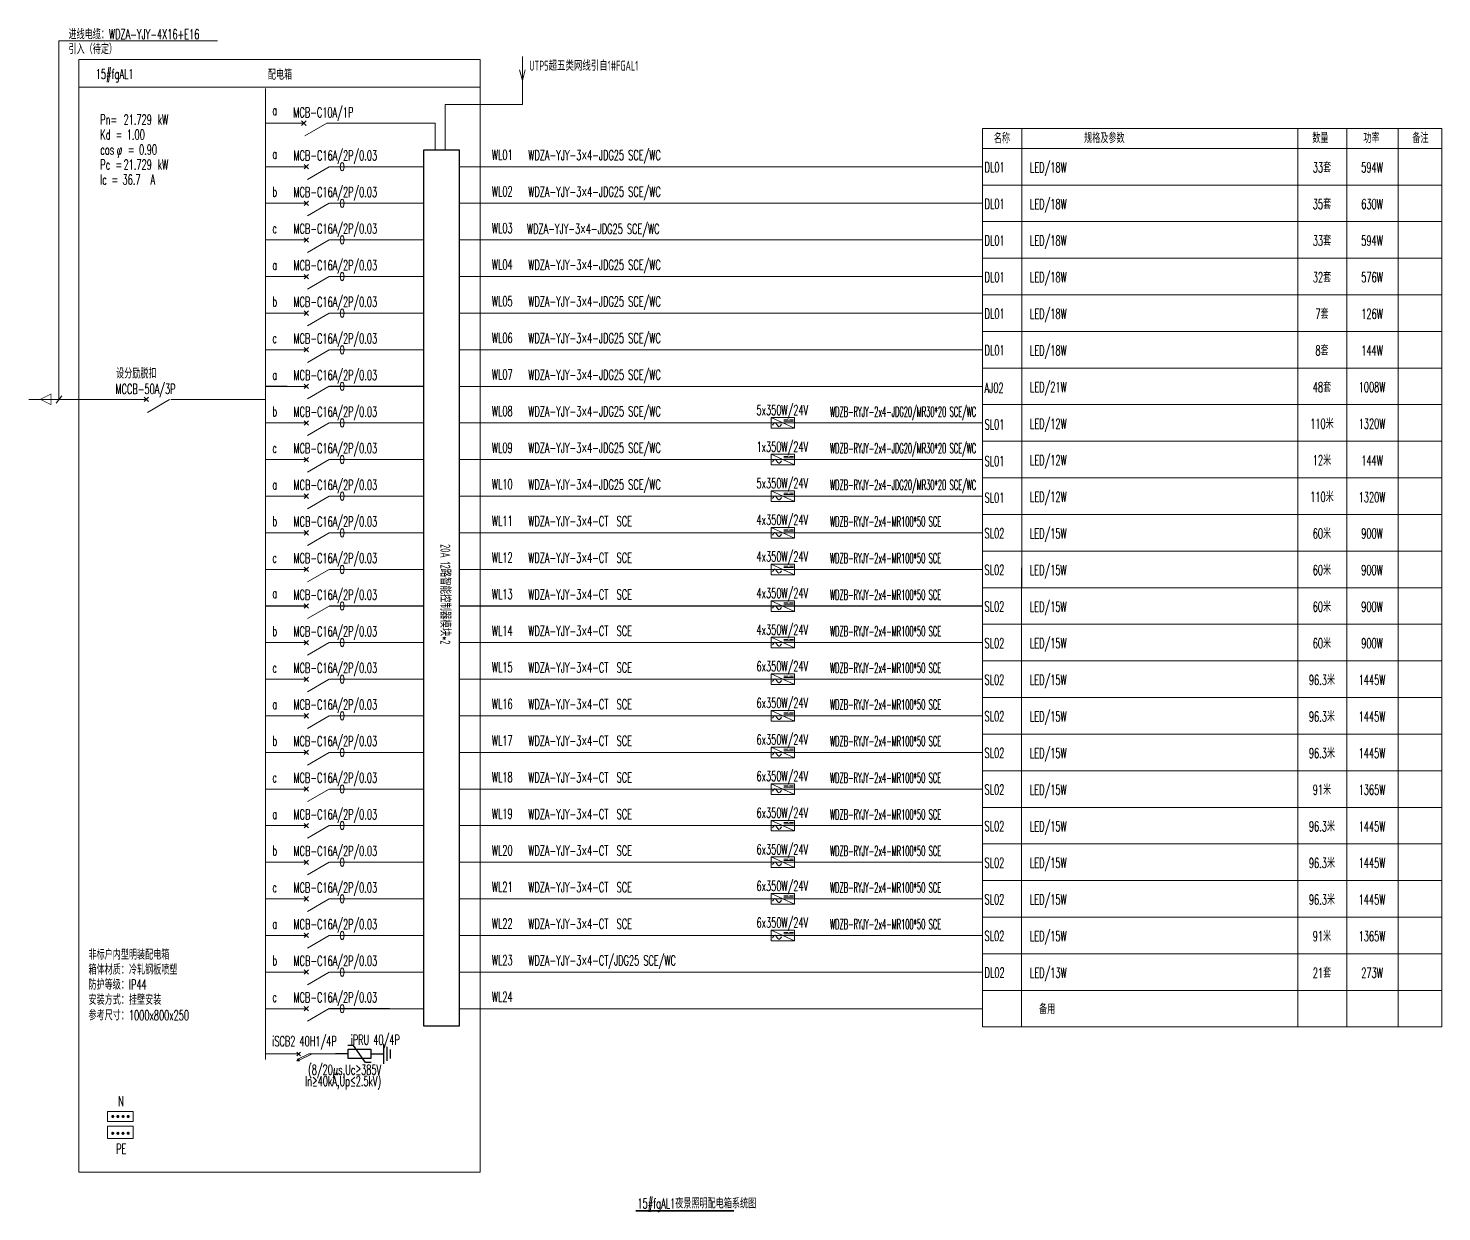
# Model space of a CAD drawing. Header units: millimetres. Extents: x -158656 to -149924, y -51573 to -51018.
# Drawn here: x -150419.5 to -149924.4, y -51432.2 to -51017.6 of the extents above; entities that cross this region are included whole.
import ezdxf
from ezdxf.enums import TextEntityAlignment as Align

# ---------------------------------------------------------------- set-up
doc = ezdxf.new("R2010")
doc.units = ezdxf.units.MM
doc.header["$MEASUREMENT"] = 0
doc.layers.get('0').update_dxf_attribs({"lineweight": 15})
doc.layers.add('0-配电系统图', color=7, linetype='Continuous', lineweight=18)
doc.layers.add('FG-说明', color=7, linetype='Continuous', lineweight=9)
for name, color, linetype in [('FG-灯具', 3, 'Continuous'), ('FG-照明文字说明', 7, 'Continuous'), ('电气', 3, 'Continuous')]:
    doc.layers.add(name, color=color, linetype=linetype)
doc.styles.add('_TEL_DIM', font='SIMPLEX', dxfattribs={"width": 0.8, "height": 3.5, "bigfont": 'HZTXT'})
doc.styles.add('XD2008', font='xd-hzs.shx', dxfattribs={"width": 0.7, "bigfont": 'xd-hztxt.shx'})

# ---------------------------------------------------------------- blocks, each defined once
blk = doc.blocks.new('0208D')
at = {"color": 3, "linetype": 'Continuous', "const_width": 0.3}
blk.add_lwpolyline([(0, -7.5), (0, 0)], dxfattribs=at)
blk.add_lwpolyline([(0, -7.5), (2.5, -2.5), (-2.5, -2.5)], close=True, dxfattribs=at)
blk = doc.blocks.new('过流保护SPD')
at = {"layer": '电气', "color": 3}
for p, q in [((435, 0), (0, 0)), ((625, 298), (424, 298)), ((435, 163), (1235, 163)), ((435, -163), (435, 163)), ((1046, -298), (625, 298)), ((1235, 163), (1235, -163)), ((1235, 0), (1671, 0)), ((1671, 347), (1671, -347)), ((1789, 251), (1789, -242)), ((1911, 152), (1911, -157)), ((1235, -163), (435, -163)), ((1246, -298), (1046, -298))]:
    blk.add_line(p, q, dxfattribs=at)

msp = doc.modelspace()

# ---------------------------------------------------------------- hatches: boundary and pattern name
at = {"layer": 'FG-说明'}
msp.add_hatch(color=256, dxfattribs=at).paths.add_polyline_path([(-150325.49, -51379.28), (-150324.49, -51379.34), (-150324.93, -51378.45)])

# ---------------------------------------------------------------- linework, layer by layer
at = {"color": 4}
msp.add_line((-150277, -51060.14), (-150277, -51050.85), dxfattribs=at)
for p, q in [((-150085.32, -51052.76), (-150085.32, -51213.57)), ((-150071.54, -51052.76), (-150071.54, -51213.57)), ((-149974.86, -51052.76), (-149974.86, -51213.57)), ((-149957.61, -51052.76), (-149957.61, -51213.57)), ((-149939.64, -51052.76), (-149939.64, -51213.57)), ((-149924.42, -51052.76), (-149924.42, -51213.57)), ((-150071.56, -51206.64), (-150071.56, -51367.46)), ((-149974.87, -51206.64), (-149974.87, -51367.46)), ((-149957.62, -51206.64), (-149957.62, -51367.46)), ((-149939.65, -51206.64), (-149939.65, -51367.46)), ((-150085.32, -51213.57), (-150085.33, -51367.46)), ((-149924.42, -51213.57), (-149924.43, -51367.46))]:
    msp.add_line(p, q)
for points in [[(-150265.94, -51044.32), (-150246.44, -51044.32), (-150246.44, -51027.47)], [(-150247.44, -51032.12), (-150246.44, -51035.9)], [(-150245.43, -51032.12), (-150246.44, -51035.9)], [(-150265.94, -51044.32), (-150273.43, -51044.32), (-150273.43, -51060.14)]]:
    msp.add_lwpolyline(points)
msp.add_lwpolyline([(-150296.41, -51050.85), (-150277, -51050.85)], dxfattribs=at)
at = {"layer": '0-配电系统图', "ltscale": 0.2}
for p, q in [((-150408.77, -51147.64), (-150408.76, -51022.06)), ((-150408.76, -51022.06), (-150353.27, -51022.06)), ((-150407.78, -51146.38), (-150409.76, -51148.9)), ((-150378.94, -51148.41), (-150377.4, -51146.86)), ((-150378.94, -51146.86), (-150377.4, -51148.41)), ((-150370.09, -51147.63), (-150377.7, -51152.16))]:
    msp.add_line(p, q, dxfattribs=at)
at = {"layer": '0-配电系统图', "ltscale": 100}
msp.add_line((-150401.79, -51038.3), (-150261.17, -51038.3), dxfattribs=at)
at = {"layer": '0-配电系统图'}
for p, q in [((-150323.78, -51050.08), (-150322.23, -51051.62)), ((-150323.78, -51051.62), (-150322.23, -51050.08)), ((-150314.93, -51050.85), (-150322.59, -51055.27)), ((-150322.92, -51065.34), (-150321.37, -51066.88)), ((-150322.92, -51066.88), (-150321.37, -51065.34)), ((-150322.92, -51065.34), (-150321.37, -51066.88)), ((-150322.92, -51066.88), (-150321.37, -51065.34)), ((-150314.08, -51066.1), (-150321.73, -51070.53)), ((-150322.92, -51078.16), (-150321.37, -51079.7)), ((-150322.92, -51079.7), (-150321.37, -51078.16)), ((-150322.92, -51078.16), (-150321.37, -51079.7)), ((-150322.92, -51079.7), (-150321.37, -51078.16)), ((-150314.08, -51078.93), (-150321.73, -51083.35)), ((-150322.92, -51090.98), (-150321.37, -51092.53)), ((-150322.92, -51092.53), (-150321.37, -51090.98)), ((-150322.92, -51090.98), (-150321.37, -51092.53)), ((-150322.92, -51092.53), (-150321.37, -51090.98)), ((-150314.08, -51091.75), (-150321.73, -51096.17)), ((-150322.92, -51103.81), (-150321.37, -51105.35)), ((-150322.92, -51105.35), (-150321.37, -51103.81)), ((-150322.92, -51103.81), (-150321.37, -51105.35)), ((-150322.92, -51105.35), (-150321.37, -51103.81)), ((-150314.08, -51104.57), (-150321.73, -51109)), ((-150322.92, -51116.63), (-150321.37, -51118.17)), ((-150322.92, -51118.17), (-150321.37, -51116.63)), ((-150322.92, -51116.63), (-150321.37, -51118.17)), ((-150322.92, -51118.17), (-150321.37, -51116.63)), ((-150314.08, -51117.4), (-150321.73, -51121.82)), ((-150322.92, -51129.45), (-150321.37, -51131)), ((-150322.92, -51131), (-150321.37, -51129.45)), ((-150322.92, -51129.45), (-150321.37, -51131)), ((-150322.92, -51131), (-150321.37, -51129.45)), ((-150314.08, -51130.22), (-150321.73, -51134.64)), ((-150322.92, -51142.27), (-150321.37, -51143.82)), ((-150322.92, -51143.82), (-150321.37, -51142.27)), ((-150322.91, -51142.27), (-150321.37, -51143.82)), ((-150322.91, -51143.82), (-150321.37, -51142.27)), ((-150322.91, -51142.27), (-150321.37, -51143.82)), ((-150322.91, -51143.82), (-150321.37, -51142.27)), ((-150314.07, -51143.04), (-150321.73, -51147.46)), ((-150322.92, -51155.1), (-150321.37, -51156.65)), ((-150322.92, -51156.65), (-150321.37, -51155.1)), ((-150322.91, -51155.1), (-150321.37, -51156.65)), ((-150322.91, -51156.65), (-150321.37, -51155.1)), ((-150322.91, -51155.1), (-150321.37, -51156.65)), ((-150322.91, -51156.65), (-150321.37, -51155.1)), ((-150314.07, -51155.87), (-150321.72, -51160.29)), ((-150322.92, -51167.92), (-150321.37, -51169.47)), ((-150322.92, -51169.47), (-150321.37, -51167.92)), ((-150322.92, -51167.92), (-150321.37, -51169.47)), ((-150322.92, -51169.47), (-150321.37, -51167.92)), ((-150314.08, -51168.69), (-150321.73, -51173.11)), ((-150322.92, -51180.75), (-150321.37, -51182.29)), ((-150322.92, -51182.29), (-150321.37, -51180.75)), ((-150322.91, -51180.75), (-150321.37, -51182.29)), ((-150322.91, -51182.29), (-150321.37, -51180.75)), ((-150322.91, -51180.75), (-150321.37, -51182.29)), ((-150322.91, -51182.29), (-150321.37, -51180.75)), ((-150314.07, -51181.51), (-150321.73, -51185.94)), ((-150322.92, -51193.57), (-150321.37, -51195.12)), ((-150322.92, -51195.12), (-150321.37, -51193.57)), ((-150322.91, -51193.57), (-150321.37, -51195.12)), ((-150322.91, -51195.12), (-150321.37, -51193.57)), ((-150322.91, -51193.57), (-150321.37, -51195.12)), ((-150322.91, -51195.12), (-150321.37, -51193.57)), ((-150314.07, -51194.34), (-150321.72, -51198.76)), ((-150322.92, -51206.39), (-150321.37, -51207.94)), ((-150322.92, -51207.94), (-150321.37, -51206.39)), ((-150322.92, -51206.39), (-150321.37, -51207.94)), ((-150322.92, -51207.94), (-150321.37, -51206.39)), ((-150314.08, -51207.16), (-150321.73, -51211.58)), ((-150322.92, -51219.22), (-150321.37, -51220.76)), ((-150322.92, -51220.76), (-150321.37, -51219.22)), ((-150322.92, -51219.22), (-150321.37, -51220.76)), ((-150322.92, -51220.76), (-150321.37, -51219.22)), ((-150314.08, -51219.99), (-150321.73, -51224.41)), ((-150322.92, -51232.04), (-150321.37, -51233.59)), ((-150322.92, -51233.59), (-150321.37, -51232.04)), ((-150322.92, -51232.04), (-150321.37, -51233.59)), ((-150322.92, -51233.59), (-150321.37, -51232.04)), ((-150314.08, -51232.81), (-150321.73, -51237.23)), ((-150322.92, -51244.86), (-150321.37, -51246.41)), ((-150322.92, -51246.41), (-150321.37, -51244.86)), ((-150322.92, -51244.86), (-150321.37, -51246.41)), ((-150322.92, -51246.41), (-150321.37, -51244.86)), ((-150314.08, -51245.63), (-150321.73, -51250.05)), ((-150322.92, -51257.69), (-150321.37, -51259.23)), ((-150322.92, -51259.23), (-150321.37, -51257.69)), ((-150322.92, -51257.69), (-150321.37, -51259.23)), ((-150322.92, -51259.23), (-150321.37, -51257.69)), ((-150314.08, -51258.45), (-150321.73, -51262.88)), ((-150322.92, -51270.51), (-150321.37, -51272.05)), ((-150322.92, -51272.05), (-150321.37, -51270.51)), ((-150322.92, -51270.51), (-150321.37, -51272.05)), ((-150322.92, -51272.05), (-150321.37, -51270.51)), ((-150314.08, -51271.28), (-150321.73, -51275.7)), ((-150322.92, -51283.33), (-150321.37, -51284.88)), ((-150322.92, -51284.88), (-150321.37, -51283.33)), ((-150322.92, -51283.33), (-150321.37, -51284.88)), ((-150322.92, -51284.88), (-150321.37, -51283.33)), ((-150314.08, -51284.1), (-150321.73, -51288.52)), ((-150322.92, -51296.15), (-150321.37, -51297.7)), ((-150322.92, -51297.7), (-150321.37, -51296.15)), ((-150322.91, -51296.15), (-150321.37, -51297.7)), ((-150322.91, -51297.7), (-150321.37, -51296.15)), ((-150322.91, -51296.15), (-150321.37, -51297.7)), ((-150322.91, -51297.7), (-150321.37, -51296.15)), ((-150314.07, -51296.92), (-150321.73, -51301.34)), ((-150322.92, -51308.98), (-150321.37, -51310.53)), ((-150322.92, -51310.53), (-150321.37, -51308.98)), ((-150322.91, -51308.98), (-150321.37, -51310.53)), ((-150322.91, -51310.53), (-150321.37, -51308.98)), ((-150322.91, -51308.98), (-150321.37, -51310.53)), ((-150322.91, -51310.53), (-150321.37, -51308.98)), ((-150314.07, -51309.75), (-150321.72, -51314.17)), ((-150322.92, -51321.8), (-150321.37, -51323.35)), ((-150322.92, -51323.35), (-150321.37, -51321.8)), ((-150322.92, -51321.8), (-150321.37, -51323.35)), ((-150322.92, -51323.35), (-150321.37, -51321.8)), ((-150314.08, -51322.57), (-150321.73, -51326.99)), ((-150322.92, -51334.63), (-150321.37, -51336.17)), ((-150322.92, -51336.17), (-150321.37, -51334.63)), ((-150322.91, -51334.63), (-150321.37, -51336.17)), ((-150322.91, -51336.17), (-150321.37, -51334.63)), ((-150322.91, -51334.63), (-150321.37, -51336.17)), ((-150322.91, -51336.17), (-150321.37, -51334.63)), ((-150314.07, -51335.39), (-150321.73, -51339.82)), ((-150322.92, -51347.45), (-150321.37, -51349)), ((-150322.92, -51349), (-150321.37, -51347.45)), ((-150322.91, -51347.45), (-150321.37, -51349)), ((-150322.91, -51349), (-150321.37, -51347.45)), ((-150322.91, -51347.45), (-150321.37, -51349)), ((-150322.91, -51349), (-150321.37, -51347.45)), ((-150314.07, -51348.22), (-150321.72, -51352.64)), ((-150322.92, -51360.27), (-150321.37, -51361.82)), ((-150322.92, -51361.82), (-150321.37, -51360.27)), ((-150322.92, -51360.27), (-150321.37, -51361.82)), ((-150322.92, -51361.82), (-150321.37, -51360.27)), ((-150314.08, -51361.04), (-150321.73, -51365.46)), ((-150382.72, -51397.01), (-150391.72, -51397.01)), ((-150391.72, -51397.01), (-150391.72, -51400.61)), ((-150382.72, -51400.61), (-150382.72, -51397.01)), ((-150391.72, -51400.61), (-150382.72, -51400.61)), ((-150382.72, -51402.16), (-150391.72, -51402.16)), ((-150391.72, -51402.16), (-150391.72, -51406.51)), ((-150382.72, -51406.51), (-150382.72, -51402.16)), ((-150391.72, -51406.51), (-150382.72, -51406.51))]:
    msp.add_line(p, q, dxfattribs=at)
at = {"layer": '0-配电系统图', "ltscale": 100}
msp.add_lwpolyline([(-150401.79, -51028.5), (-150261.17, -51028.5), (-150261.17, -51418.31), (-150401.79, -51418.31)], close=True, dxfattribs=at)
at = {"layer": '0-配电系统图', "const_width": 0.36}
for points in [[(-150336.42, -51038.6), (-150336.42, -51378.95)], [(-150336.42, -51050.85), (-150323, -51050.85)], [(-150314.93, -51050.85), (-150296.41, -51050.85)], [(-150336.42, -51066.11), (-150322.15, -51066.11)], [(-150336.42, -51078.93), (-150322.15, -51078.93)], [(-150336.42, -51091.75), (-150322.15, -51091.76)], [(-150336.42, -51104.58), (-150322.15, -51104.58)], [(-150336.42, -51117.4), (-150322.15, -51117.4)], [(-150336.42, -51130.22), (-150322.15, -51130.22)], [(-150419.33, -51147.64), (-150378.17, -51147.64)], [(-150369.6, -51147.6), (-150336.44, -51147.6)], [(-150336.42, -51143.04), (-150322.15, -51143.05)], [(-150336.42, -51143.05), (-150322.14, -51143.05)], [(-150336.42, -51155.87), (-150322.14, -51155.87)], [(-150336.42, -51155.87), (-150322.14, -51155.87)], [(-150336.42, -51168.69), (-150322.15, -51168.7)], [(-150336.42, -51181.52), (-150322.14, -51181.52)], [(-150336.42, -51181.52), (-150322.15, -51181.52)], [(-150336.42, -51194.34), (-150322.14, -51194.34)], [(-150336.42, -51194.34), (-150322.14, -51194.34)], [(-150336.42, -51207.16), (-150322.15, -51207.17)], [(-150336.42, -51219.99), (-150322.15, -51219.99)], [(-150336.42, -51232.81), (-150322.15, -51232.81)], [(-150336.42, -51245.63), (-150322.15, -51245.64)], [(-150336.42, -51258.46), (-150322.15, -51258.46)], [(-150336.42, -51271.28), (-150322.15, -51271.28)], [(-150336.42, -51284.1), (-150322.15, -51284.1)], [(-150336.42, -51296.93), (-150322.14, -51296.93)], [(-150336.42, -51296.93), (-150322.15, -51296.93)], [(-150336.42, -51309.75), (-150322.14, -51309.75)], [(-150336.42, -51309.75), (-150322.14, -51309.75)], [(-150336.42, -51322.57), (-150322.15, -51322.58)], [(-150336.42, -51335.4), (-150322.14, -51335.4)], [(-150336.42, -51335.4), (-150322.15, -51335.4)], [(-150336.42, -51348.23), (-150322.14, -51348.22)], [(-150336.42, -51348.22), (-150322.14, -51348.22)], [(-150336.42, -51361.05), (-150322.15, -51361.05)]]:
    msp.add_lwpolyline(points, dxfattribs=at)
at = {"layer": '0-配电系统图', "const_width": 0.54}
for points in [[(-150389.92, -51399.08, 1), (-150389.92, -51398.54, 1)], [(-150388.12, -51399.08, 1), (-150388.12, -51398.54, 1)], [(-150386.32, -51399.08, 1), (-150386.32, -51398.54, 1)], [(-150384.52, -51399.08, 1), (-150384.52, -51398.54, 1)], [(-150389.92, -51404.98, 1), (-150389.92, -51404.44, 1)], [(-150388.12, -51404.98, 1), (-150388.12, -51404.44, 1)], [(-150386.32, -51404.98, 1), (-150386.32, -51404.44, 1)], [(-150384.52, -51404.98, 1), (-150384.52, -51404.44, 1)]]:
    msp.add_lwpolyline(points, format="xyb", close=True, dxfattribs=at)
at = {"layer": '0-配电系统图', "color": 7, "const_width": 0.515}
msp.add_lwpolyline([(-150206.79, -51431.85), (-150172.26, -51431.85)], dxfattribs=at)
at = {"layer": '0-配电系统图', "extrusion": (0, 0, -1)}
for centre in [(-150309.56, -51066.1), (-150309.56, -51078.93), (-150309.56, -51091.75), (-150309.56, -51104.57), (-150309.56, -51117.4), (-150309.56, -51130.22), (-150309.55, -51143.04), (-150309.55, -51155.87), (-150309.56, -51168.69), (-150309.55, -51181.51), (-150309.55, -51194.34), (-150309.56, -51207.16), (-150309.56, -51219.99), (-150309.56, -51232.81), (-150309.56, -51245.63), (-150309.56, -51258.45), (-150309.56, -51271.28), (-150309.56, -51284.1), (-150309.55, -51296.92), (-150309.55, -51309.75), (-150309.56, -51322.57), (-150309.55, -51335.39), (-150309.55, -51348.22), (-150309.56, -51361.04)]:
    msp.add_ellipse(centre, major_axis=(0, 1.51), ratio=0.444792, dxfattribs=at)
at = {"layer": 'FG-灯具'}
msp.add_lwpolyline([(-150280.91, -51060.14), (-150268.53, -51060.14), (-150268.53, -51367.14), (-150280.91, -51367.14)], close=True, dxfattribs=at)
at = {"layer": 'FG-说明', "color": 0}
for p, q in [((-150085.32, -51052.76), (-149924.42, -51052.76)), ((-150085.32, -51059.7), (-149924.42, -51059.7)), ((-150085.32, -51072.52), (-149924.42, -51072.52)), ((-150085.32, -51085.34), (-149924.42, -51085.34)), ((-150085.32, -51098.17), (-149924.42, -51098.17)), ((-150085.32, -51110.99), (-149924.42, -51110.99)), ((-150085.32, -51123.81), (-149924.42, -51123.81)), ((-150085.32, -51136.63), (-149924.42, -51136.63)), ((-150085.32, -51149.46), (-149924.42, -51149.46)), ((-150151.17, -51157.74), (-150159.33, -51154)), ((-150153.35, -51154.78), (-150154.86, -51154.78)), ((-150151.5, -51155.26), (-150154.86, -51155.26)), ((-150151.5, -51154.78), (-150152.89, -51154.78)), ((-150085.32, -51162.28), (-149924.42, -51162.28)), ((-150151.17, -51170.57), (-150159.33, -51166.83)), ((-150153.35, -51167.6), (-150154.86, -51167.6)), ((-150151.5, -51168.08), (-150154.86, -51168.08)), ((-150151.5, -51167.6), (-150152.89, -51167.6)), ((-150085.32, -51175.11), (-149924.42, -51175.11)), ((-150151.17, -51183.39), (-150159.33, -51179.66)), ((-150153.35, -51180.43), (-150154.86, -51180.43)), ((-150151.5, -51180.91), (-150154.86, -51180.91)), ((-150151.5, -51180.43), (-150152.89, -51180.43)), ((-150085.32, -51187.93), (-149924.42, -51187.93)), ((-150151.17, -51196.22), (-150159.33, -51192.48)), ((-150153.35, -51193.25), (-150154.86, -51193.25)), ((-150151.5, -51193.74), (-150154.86, -51193.74)), ((-150151.5, -51193.25), (-150152.89, -51193.25)), ((-150085.32, -51200.75), (-149924.42, -51200.75)), ((-150151.17, -51209.04), (-150159.33, -51205.3)), ((-150153.35, -51206.08), (-150154.86, -51206.08)), ((-150151.5, -51206.56), (-150154.86, -51206.56)), ((-150151.5, -51206.08), (-150152.89, -51206.08)), ((-150085.33, -51213.58), (-149924.43, -51213.58)), ((-150085.32, -51213.57), (-149924.42, -51213.57)), ((-150151.17, -51221.87), (-150159.33, -51218.13)), ((-150153.35, -51218.9), (-150154.86, -51218.9)), ((-150151.5, -51219.38), (-150154.86, -51219.38)), ((-150151.5, -51218.9), (-150152.89, -51218.9)), ((-150085.33, -51226.4), (-149924.43, -51226.4)), ((-150151.17, -51234.69), (-150159.33, -51230.95)), ((-150153.35, -51231.72), (-150154.86, -51231.72)), ((-150151.5, -51231.72), (-150152.89, -51231.72)), ((-150151.5, -51232.2), (-150154.86, -51232.2)), ((-150085.33, -51239.22), (-149924.43, -51239.22)), ((-150151.17, -51247.51), (-150159.33, -51243.77)), ((-150153.35, -51244.54), (-150154.86, -51244.54)), ((-150151.5, -51245.03), (-150154.86, -51245.03)), ((-150151.5, -51244.54), (-150152.89, -51244.54)), ((-150151.17, -51260.34), (-150159.33, -51256.6)), ((-150085.33, -51252.05), (-149924.43, -51252.05)), ((-150153.35, -51257.37), (-150154.86, -51257.37)), ((-150151.5, -51257.85), (-150154.86, -51257.85)), ((-150151.5, -51257.37), (-150152.89, -51257.37)), ((-150085.33, -51264.87), (-149924.43, -51264.87)), ((-150151.17, -51273.16), (-150159.33, -51269.42)), ((-150153.35, -51270.19), (-150154.86, -51270.19)), ((-150151.5, -51270.67), (-150154.86, -51270.67)), ((-150151.5, -51270.19), (-150152.89, -51270.19)), ((-150085.33, -51277.69), (-149924.43, -51277.69)), ((-150151.17, -51285.98), (-150159.33, -51282.24)), ((-150153.35, -51283.01), (-150154.86, -51283.01)), ((-150151.5, -51283.5), (-150154.86, -51283.5)), ((-150151.5, -51283.01), (-150152.89, -51283.01)), ((-150085.33, -51290.52), (-149924.43, -51290.52)), ((-150151.17, -51298.8), (-150159.33, -51295.07)), ((-150153.35, -51295.84), (-150154.86, -51295.84)), ((-150151.5, -51295.84), (-150152.89, -51295.84)), ((-150151.5, -51296.32), (-150154.86, -51296.32)), ((-150085.33, -51303.34), (-149924.43, -51303.34)), ((-150151.17, -51311.63), (-150159.33, -51307.89)), ((-150153.35, -51308.66), (-150154.86, -51308.66)), ((-150151.5, -51309.14), (-150154.86, -51309.14)), ((-150151.5, -51308.66), (-150152.89, -51308.66)), ((-150151.17, -51324.45), (-150159.33, -51320.71)), ((-150085.33, -51316.16), (-149924.43, -51316.16)), ((-150153.35, -51321.48), (-150154.86, -51321.48)), ((-150151.5, -51321.97), (-150154.86, -51321.97)), ((-150151.5, -51321.48), (-150152.89, -51321.48)), ((-150085.33, -51328.99), (-149924.43, -51328.99)), ((-150151.17, -51337.28), (-150159.33, -51333.54)), ((-150153.35, -51334.31), (-150154.86, -51334.31)), ((-150151.5, -51334.79), (-150154.86, -51334.79)), ((-150151.5, -51334.31), (-150152.89, -51334.31)), ((-150085.33, -51341.81), (-149924.43, -51341.81)), ((-150085.33, -51354.63), (-149924.43, -51354.63)), ((-150085.33, -51367.46), (-149924.43, -51367.46))]:
    msp.add_line(p, q, dxfattribs=at)
at = {"layer": 'FG-说明'}
for p, q in [((-150336.42, -51376.87), (-150325.42, -51376.87)), ((-150326.02, -51376.87), (-150324.82, -51376.87)), ((-150324.93, -51378.45), (-150325.49, -51379.28)), ((-150325.49, -51379.28), (-150324.49, -51379.34)), ((-150324.19, -51376.24), (-150325.46, -51377.51)), ((-150324.19, -51377.51), (-150325.46, -51376.24)), ((-150324.93, -51378.45), (-150324.49, -51379.34)), ((-150324.6, -51379.12), (-150320.1, -51376.87)), ((-150320.1, -51376.87), (-150311.85, -51376.87))]:
    msp.add_line(p, q, dxfattribs=at)
at = {"layer": 'FG-说明', "color": 0, "const_width": 0.36}
for points in [[(-150314.08, -51066.1), (-150280.74, -51066.11)], [(-150268.47, -51066.11), (-150085.32, -51066.11)], [(-150314.08, -51078.93), (-150280.74, -51078.93)], [(-150268.47, -51078.93), (-150085.32, -51078.93)], [(-150314.08, -51091.75), (-150280.74, -51091.75)], [(-150268.47, -51091.75), (-150085.32, -51091.75)], [(-150314.08, -51104.57), (-150280.74, -51104.58)], [(-150268.47, -51104.58), (-150085.32, -51104.58)], [(-150314.08, -51117.4), (-150280.74, -51117.4)], [(-150268.47, -51117.4), (-150085.32, -51117.4)], [(-150314.08, -51130.22), (-150280.74, -51130.22)], [(-150268.47, -51130.22), (-150085.32, -51130.22)], [(-150268.46, -51143.05), (-150085.32, -51143.05)], [(-150268.46, -51155.87), (-150085.32, -51155.87)], [(-150314.08, -51168.69), (-150280.74, -51168.69)], [(-150268.47, -51168.69), (-150085.32, -51168.69)], [(-150268.46, -51181.52), (-150085.32, -51181.52)], [(-150268.46, -51194.34), (-150085.32, -51194.34)], [(-150314.08, -51207.16), (-150280.74, -51207.16)], [(-150268.47, -51207.17), (-150085.32, -51207.17)], [(-150314.08, -51219.99), (-150280.74, -51219.99)], [(-150268.48, -51219.99), (-150085.33, -51219.99)], [(-150314.08, -51232.81), (-150280.74, -51232.81)], [(-150268.48, -51232.81), (-150085.33, -51232.81)], [(-150314.08, -51245.63), (-150280.74, -51245.63)], [(-150268.48, -51245.64), (-150085.33, -51245.64)], [(-150314.08, -51258.45), (-150280.74, -51258.46)], [(-150268.48, -51258.46), (-150085.33, -51258.46)], [(-150314.08, -51271.28), (-150280.74, -51271.28)], [(-150268.48, -51271.28), (-150085.33, -51271.28)], [(-150314.08, -51284.1), (-150280.74, -51284.1)], [(-150268.48, -51284.1), (-150085.33, -51284.1)], [(-150268.47, -51296.93), (-150085.33, -51296.93)], [(-150268.47, -51309.75), (-150085.33, -51309.75)], [(-150314.08, -51322.57), (-150280.74, -51322.57)], [(-150268.48, -51322.58), (-150085.33, -51322.58)], [(-150268.47, -51335.4), (-150085.33, -51335.4)], [(-150268.47, -51348.22), (-150085.33, -51348.22)], [(-150314.08, -51361.04), (-150280.74, -51361.05)], [(-150268.48, -51361.05), (-150085.33, -51361.05)]]:
    msp.add_lwpolyline(points, dxfattribs=at)
at = {"layer": 'FG-说明', "const_width": 0.36}
for points in [[(-150314.07, -51143.04), (-150280.73, -51143.04)], [(-150314.07, -51155.87), (-150280.73, -51155.87)], [(-150314.07, -51181.51), (-150280.73, -51181.52)], [(-150314.07, -51194.34), (-150280.73, -51194.34)], [(-150314.07, -51296.92), (-150280.73, -51296.93)], [(-150314.07, -51309.75), (-150280.73, -51309.75)], [(-150314.07, -51335.39), (-150280.73, -51335.4)], [(-150314.07, -51348.22), (-150280.73, -51348.22)]]:
    msp.add_lwpolyline(points, dxfattribs=at)
at = {"layer": 'FG-说明', "color": 0}
for points in [[(-150151.17, -51157.74), (-150159.33, -51157.74), (-150159.33, -51154), (-150151.17, -51154)], [(-150151.17, -51170.57), (-150159.33, -51170.57), (-150159.33, -51166.83), (-150151.17, -51166.83)], [(-150151.17, -51183.39), (-150159.33, -51183.39), (-150159.33, -51179.66), (-150151.17, -51179.66)], [(-150151.17, -51196.22), (-150159.33, -51196.22), (-150159.33, -51192.48), (-150151.17, -51192.48)], [(-150151.17, -51209.04), (-150159.33, -51209.04), (-150159.33, -51205.3), (-150151.17, -51205.3)], [(-150151.17, -51221.87), (-150159.33, -51221.87), (-150159.33, -51218.13), (-150151.17, -51218.13)], [(-150151.17, -51234.69), (-150159.33, -51234.69), (-150159.33, -51230.95), (-150151.17, -51230.95)], [(-150151.17, -51247.51), (-150159.33, -51247.51), (-150159.33, -51243.77), (-150151.17, -51243.77)], [(-150151.17, -51260.34), (-150159.33, -51260.34), (-150159.33, -51256.6), (-150151.17, -51256.6)], [(-150151.17, -51273.16), (-150159.33, -51273.16), (-150159.33, -51269.42), (-150151.17, -51269.42)], [(-150151.17, -51285.98), (-150159.33, -51285.98), (-150159.33, -51282.24), (-150151.17, -51282.24)], [(-150151.17, -51298.8), (-150159.33, -51298.8), (-150159.33, -51295.07), (-150151.17, -51295.07)], [(-150151.17, -51311.63), (-150159.33, -51311.63), (-150159.33, -51307.89), (-150151.17, -51307.89)], [(-150151.17, -51324.45), (-150159.33, -51324.45), (-150159.33, -51320.71), (-150151.17, -51320.71)], [(-150151.17, -51337.28), (-150159.33, -51337.28), (-150159.33, -51333.54), (-150151.17, -51333.54)]]:
    msp.add_lwpolyline(points, close=True, dxfattribs=at)
at = {"layer": 'FG-说明'}
msp.add_lwpolyline([(-150320.1, -51376.87), (-150321.22, -51376.87), (-150324.82, -51378.67)], dxfattribs=at)
at = {"layer": 'FG-说明', "color": 0}
for points in [[(-150155.63, -51156.34), (-150156.61, -51157.17), (-150157.99, -51155.76), (-150158.81, -51156.67)], [(-150155.63, -51169.17), (-150156.61, -51169.99), (-150157.99, -51168.58), (-150158.81, -51169.49)], [(-150155.63, -51181.99), (-150156.61, -51182.82), (-150157.99, -51181.41), (-150158.81, -51182.32)], [(-150155.63, -51194.82), (-150156.61, -51195.64), (-150157.99, -51194.23), (-150158.81, -51195.14)], [(-150155.63, -51207.64), (-150156.61, -51208.47), (-150157.99, -51207.05), (-150158.81, -51207.96)], [(-150155.63, -51220.46), (-150156.61, -51221.29), (-150157.99, -51219.88), (-150158.81, -51220.79)], [(-150155.63, -51233.29), (-150156.61, -51234.11), (-150157.99, -51232.7), (-150158.81, -51233.61)], [(-150155.63, -51246.11), (-150156.61, -51246.94), (-150157.99, -51245.52), (-150158.81, -51246.43)], [(-150155.63, -51258.93), (-150156.61, -51259.76), (-150157.99, -51258.35), (-150158.81, -51259.26)], [(-150155.63, -51271.76), (-150156.61, -51272.58), (-150157.99, -51271.17), (-150158.81, -51272.08)], [(-150155.63, -51284.58), (-150156.61, -51285.41), (-150157.99, -51283.99), (-150158.81, -51284.9)], [(-150155.63, -51297.4), (-150156.61, -51298.23), (-150157.99, -51296.82), (-150158.81, -51297.73)], [(-150155.63, -51310.23), (-150156.61, -51311.05), (-150157.99, -51309.64), (-150158.81, -51310.55)], [(-150155.63, -51323.05), (-150156.61, -51323.88), (-150157.99, -51322.46), (-150158.81, -51323.37)], [(-150155.63, -51335.87), (-150156.61, -51336.7), (-150157.99, -51335.29), (-150158.81, -51336.2)]]:
    msp.add_spline(points, degree=3, dxfattribs=at)

# ---------------------------------------------------------------- block references
at = {"layer": 'FG-照明文字说明', "color": 0, "xscale": 0.7592253990924291, "yscale": 0.7592253990924291, "zscale": 0.7592253990924291, "rotation": 270}
msp.add_blockref('0208D', (-150409.6, -51147.59), dxfattribs=at)
at = {"layer": 'FG-说明', "xscale": 0.01, "yscale": 0.01, "zscale": 0.01}
msp.add_blockref('过流保护SPD', (-150311.85, -51376.87), dxfattribs=at)

# ---------------------------------------------------------------- texts
at = {"layer": 'FG-照明文字说明', "color": 0, "style": 'XD2008', "width": 0.65}
msp.add_text('UTP5超五类网线引自1#FGAL1', height=3.5, dxfattribs=at).set_placement((-150244.01, -51032.47))
msp.add_text('20A 12路智能控制器模块*2', height=3.5, rotation=270, dxfattribs=at).set_placement((-150275.17, -51198.31))
at = {"layer": 'FG-说明', "style": '_TEL_DIM'}
for s, width, p in [('进线电缆：WDZA-YJY-4X16+E16', 0.6, (-150405.43, -51021.48, 27.42)), ('引入（待定）', 0.6, (-150405.43, -51026.67, 27.42)), ('15#fgAL1', 0.6, (-150395.86, -51035.38)), ('配电箱', 0.6, (-150335.59, -51035.62)), ('Pn=', 0.6, (-150394.3, -51051.36)), ('21.729', 0.6, (-150386.13, -51051.36)), ('kW', 0.6, (-150374.19, -51051.36)), ('a', 0.6, (-150334.03, -51048.1)), ('MCB-C10A/1P ', 0.6, (-150326.7, -51048.82)), ('Kd', 0.6, (-150394.3, -51056.61)), ('1.00', 0.6, (-150385, -51056.61)), ('=', 0.6, (-150388.9, -51056.61)), ('0.90', 0.6, (-150380.71, -51061.86)), ('名称', 0.6, (-150081.32, -51057.92)), ('规格及参数', 0.6, (-150049.69, -51057.82)), ('数量', 0.6, (-149969.76, -51057.82)), ('功率', 0.6, (-149951.87, -51057.82)), ('备注', 0.6, (-149934.72, -51057.82)), ('cos', 0.6, (-150394.3, -51061.86)), ('φ', 0.6, (-150388.54, -51061.86)), ('=', 0.6, (-150384.61, -51061.86)), ('a', 0.6, (-150334.03, -51063.36)), ('MCB-C16A/2P/0.03', 0.6, (-150326.65, -51063.91)), ('WL01', 0.6, (-150257.13, -51063.69)), ('WDZA-YJY-3×4-JDG25 SCE/WC', 0.6, (-150244.39, -51063.79)), ('Pc', 0.6, (-150394.3, -51067.11)), ('=', 0.6, (-150389.01, -51067.11)), ('21.729', 0.6, (-150386.13, -51067.1)), ('kW', 0.6, (-150374.19, -51067.1)), ('LED/18W', 0.6, (-150068.65, -51068.11, -88.1)), ('Ic', 0.6, (-150394.3, -51072.36)), ('=', 0.6, (-150390.39, -51072.36)), ('36.7', 0.6, (-150386.49, -51072.36)), ('A', 0.6, (-150376.66, -51072.36)), ('b', 0.6, (-150334.03, -51076.62)), ('MCB-C16A/2P/0.03', 0.6, (-150326.65, -51076.73)), ('WL02', 0.6, (-150257.13, -51076.51)), ('WDZA-YJY-3×4-JDG25 SCE/WC', 0.6, (-150244.39, -51076.61)), ('LED/18W', 0.6, (-150068.65, -51080.93, -88.1)), ('c', 0.6, (-150334.03, -51089.44)), ('MCB-C16A/2P/0.03', 0.6, (-150326.65, -51089.56)), ('WL03', 0.6, (-150257.13, -51089.34)), ('WDZA-YJY-3×4-JDG25 SCE/WC', 0.6, (-150244.84, -51089.64)), ('LED/18W', 0.6, (-150068.65, -51093.75, -88.1)), ('MCB-C16A/2P/0.03', 0.6, (-150326.65, -51102.38)), ('WDZA-YJY-3×4-JDG25 SCE/WC', 0.6, (-150244.39, -51102.25)), ('a', 0.6, (-150334.03, -51102.26)), ('WL04', 0.6, (-150257.13, -51102.16)), ('LED/18W', 0.6, (-150068.65, -51106.58, -88.1)), ('b', 0.6, (-150334.03, -51115.09)), ('MCB-C16A/2P/0.03', 0.6, (-150326.65, -51115.2)), ('WL05', 0.6, (-150257.13, -51114.98)), ('WDZA-YJY-3×4-JDG25 SCE/WC', 0.6, (-150244.39, -51115.08)), ('LED/18W', 0.6, (-150068.65, -51119.4, -88.1)), ('c', 0.6, (-150334.03, -51127.91)), ('MCB-C16A/2P/0.03', 0.6, (-150326.65, -51128.03)), ('WL06', 0.6, (-150257.13, -51127.81)), ('WDZA-YJY-3×4-JDG25 SCE/WC', 0.6, (-150244.39, -51127.9)), ('LED/18W', 0.6, (-150068.65, -51132.22, -88.1)), ('设分励脱扣', 0.6, (-150388.75, -51140.27, 11.52)), ('MCB-C16A/2P/0.03', 0.6, (-150326.64, -51140.85)), ('WL07', 0.6, (-150257.13, -51140.63)), ('WDZA-YJY-3×4-JDG25 SCE/WC', 0.6, (-150244.38, -51140.72)), ('MCCB-50A/3P', 0.6, (-150388.99, -51145.72)), ('a', 0.6, (-150334.03, -51140.73)), ('LED/21W', 0.6, (-150068.65, -51145.05, -88.1)), ('b', 0.6, (-150334.03, -51153.55)), ('MCB-C16A/2P/0.03', 0.6, (-150326.64, -51153.68)), ('WL08', 0.6, (-150257.13, -51153.46)), ('WDZA-YJY-3×4-JDG25 SCE/WC', 0.6, (-150244.38, -51153.55)), ('5x350W/24V', 0.6, (-150164.42, -51153.11)), ('WDZB-RYJY-2x4-JDG20/MR30*20 SCE/WC', 0.4, (-150138.66, -51153.67)), ('LED/12W', 0.6, (-150068.65, -51157.87, -88.1)), ('MCB-C16A/2P/0.03', 0.6, (-150326.65, -51166.5)), ('WDZA-YJY-3×4-JDG25 SCE/WC', 0.6, (-150244.39, -51166.37)), ('1x350W/24V', 0.6, (-150164.43, -51165.93)), ('WDZB-RYJY-2x4-JDG20/MR30*20 SCE/WC', 0.4, (-150138.67, -51166.5)), ('c', 0.6, (-150334.03, -51166.38)), ('WL09', 0.6, (-150257.13, -51166.28)), ('LED/12W', 0.6, (-150068.65, -51170.69, -88.1)), ('a', 0.6, (-150334.03, -51179.2)), ('MCB-C16A/2P/0.03', 0.6, (-150326.64, -51179.32)), ('WL10', 0.6, (-150257.13, -51179.1)), ('WDZA-YJY-3×4-JDG25 SCE/WC', 0.6, (-150244.39, -51179.19)), ('5x350W/24V', 0.6, (-150164.42, -51178.76)), ('WDZB-RYJY-2x4-JDG20/MR30*20 SCE/WC', 0.4, (-150138.67, -51179.32)), ('LED/12W', 0.6, (-150068.65, -51183.51, -88.1)), ('b', 0.6, (-150334.03, -51192.03)), ('MCB-C16A/2P/0.03', 0.6, (-150326.64, -51192.15)), ('WL11', 0.6, (-150257.13, -51191.93)), ('WDZA-YJY-3×4-CT  SCE', 0.6, (-150244.39, -51192.02)), ('4x350W/24V', 0.6, (-150164.42, -51191.58)), ('WDZB-RYJY-2x4-MR100*50 SCE', 0.4, (-150138.67, -51192.14)), ('LED/15W', 0.6, (-150068.66, -51196.34, -88.1)), ('MCB-C16A/2P/0.03', 0.6, (-150326.65, -51204.97)), ('WL12', 0.6, (-150257.13, -51204.75)), ('WDZA-YJY-3×4-CT  SCE', 0.6, (-150244.4, -51204.84)), ('4x350W/24V', 0.6, (-150164.42, -51204.41)), ('WDZB-RYJY-2x4-MR100*50 SCE', 0.4, (-150138.67, -51204.97)), ('c', 0.6, (-150334.03, -51204.85)), ('LED/15W', 0.6, (-150068.68, -51209.16, -88.1)), ('a', 0.6, (-150334.03, -51217.24)), ('MCB-C16A/2P/0.03', 0.6, (-150326.65, -51217.79)), ('WL13', 0.6, (-150257.14, -51217.57)), ('WDZA-YJY-3×4-CT  SCE', 0.6, (-150244.4, -51217.67)), ('4x350W/24V', 0.6, (-150164.42, -51217.23)), ('WDZB-RYJY-2x4-MR100*50 SCE', 0.4, (-150138.67, -51217.79)), ('LED/15W', 0.6, (-150068.68, -51221.99, -88.1)), ('MCB-C16A/2P/0.03', 0.6, (-150326.65, -51230.62)), ('WL14', 0.6, (-150257.14, -51230.4)), ('4x350W/24V', 0.6, (-150164.42, -51230.05)), ('b', 0.6, (-150334.03, -51230.5)), ('WDZA-YJY-3×4-CT  SCE', 0.6, (-150244.39, -51230.49)), ('WDZB-RYJY-2x4-MR100*50 SCE', 0.4, (-150138.67, -51230.61)), ('LED/15W', 0.6, (-150068.66, -51234.81, -88.1)), ('c', 0.6, (-150334.03, -51243.32)), ('MCB-C16A/2P/0.03', 0.6, (-150326.65, -51243.44)), ('WL15', 0.6, (-150257.14, -51243.22)), ('WDZA-YJY-3×4-CT  SCE', 0.6, (-150244.39, -51243.31)), ('6x350W/24V', 0.6, (-150164.42, -51242.87)), ('WDZB-RYJY-2x4-MR100*50 SCE', 0.4, (-150138.67, -51243.44)), ('LED/15W', 0.6, (-150068.66, -51247.64, -88.1)), ('6x350W/24V', 0.6, (-150164.42, -51255.7)), ('a', 0.6, (-150334.03, -51256.14)), ('MCB-C16A/2P/0.03', 0.6, (-150326.65, -51256.26)), ('WL16', 0.6, (-150257.14, -51256.04)), ('WDZA-YJY-3×4-CT  SCE', 0.6, (-150244.39, -51256.14)), ('WDZB-RYJY-2x4-MR100*50 SCE', 0.4, (-150138.67, -51256.26)), ('LED/15W', 0.6, (-150068.66, -51260.46, -88.1)), ('b', 0.6, (-150334.03, -51268.97)), ('MCB-C16A/2P/0.03', 0.6, (-150326.65, -51269.08)), ('WL17', 0.6, (-150257.14, -51268.86)), ('WDZA-YJY-3×4-CT  SCE', 0.6, (-150244.39, -51268.96)), ('6x350W/24V', 0.6, (-150164.42, -51268.52)), ('WDZB-RYJY-2x4-MR100*50 SCE', 0.4, (-150138.67, -51269.08)), ('LED/15W', 0.6, (-150068.66, -51273.28, -88.1)), ('c', 0.6, (-150334.03, -51281.79)), ('MCB-C16A/2P/0.03', 0.6, (-150326.65, -51281.91)), ('WL18', 0.6, (-150257.14, -51281.69)), ('WDZA-YJY-3×4-CT  SCE', 0.6, (-150244.39, -51281.78)), ('6x350W/24V', 0.6, (-150164.42, -51281.34)), ('WDZB-RYJY-2x4-MR100*50 SCE', 0.4, (-150138.67, -51281.91)), ('LED/15W', 0.6, (-150068.66, -51286.1, -88.1)), ('MCB-C16A/2P/0.03', 0.6, (-150326.64, -51294.73)), ('WL19', 0.6, (-150257.14, -51294.51)), ('WDZA-YJY-3×4-CT  SCE', 0.6, (-150244.39, -51294.61)), ('6x350W/24V', 0.6, (-150164.42, -51294.17)), ('WDZB-RYJY-2x4-MR100*50 SCE', 0.4, (-150138.67, -51294.73)), ('a', 0.6, (-150334.03, -51294.61)), ('LED/15W', 0.6, (-150068.66, -51298.93, -88.1)), ('b', 0.6, (-150334.03, -51307.43)), ('MCB-C16A/2P/0.03', 0.6, (-150326.64, -51307.56)), ('WL20', 0.6, (-150257.14, -51307.33)), ('WDZA-YJY-3×4-CT  SCE', 0.6, (-150244.39, -51307.43)), ('6x350W/24V', 0.6, (-150164.42, -51306.99)), ('WDZB-RYJY-2x4-MR100*50 SCE', 0.4, (-150138.67, -51307.55)), ('LED/15W', 0.6, (-150068.66, -51311.75, -88.1)), ('6x350W/24V', 0.6, (-150164.42, -51319.81)), ('c', 0.6, (-150334.03, -51320.26)), ('MCB-C16A/2P/0.03', 0.6, (-150326.65, -51320.38)), ('WL21', 0.6, (-150257.14, -51320.16)), ('WDZA-YJY-3×4-CT  SCE', 0.6, (-150244.39, -51320.25)), ('WDZB-RYJY-2x4-MR100*50 SCE', 0.4, (-150138.67, -51320.38)), ('LED/15W', 0.6, (-150068.66, -51324.57, -88.1)), ('a', 0.6, (-150334.03, -51333.08)), ('MCB-C16A/2P/0.03', 0.6, (-150326.64, -51333.2)), ('WL22', 0.6, (-150257.14, -51332.98)), ('WDZA-YJY-3×4-CT  SCE', 0.6, (-150244.39, -51333.08)), ('6x350W/24V', 0.6, (-150164.42, -51332.64)), ('WDZB-RYJY-2x4-MR100*50 SCE', 0.4, (-150138.67, -51333.2)), ('LED/15W', 0.6, (-150068.66, -51337.4, -88.1)), ('非标户内型明装配电箱', 0.6, (-150398.43, -51343.87)), ('箱体材质：冷轧钢板喷塑', 0.6, (-150398.43, -51349.11)), ('b', 0.6, (-150334.03, -51345.91)), ('MCB-C16A/2P/0.03', 0.6, (-150326.64, -51346.03)), ('WL23', 0.6, (-150257.14, -51345.8)), ('WDZA-YJY-3×4-CT/JDG25 SCE/WC', 0.6, (-150244.39, -51345.9)), ('防护等级：IP44 ', 0.6, (-150398.43, -51354.37)), ('LED/13W', 0.6, (-150068.65, -51350.22, -88.1)), ('MCB-C16A/2P/0.03', 0.6, (-150326.65, -51358.85)), ('WL24', 0.6, (-150257.14, -51358.63)), ('安装方式：挂壁安装', 0.6, (-150398.43, -51359.69)), ('c', 0.6, (-150334.03, -51358.73)), ('备用', 0.6, (-150065.46, -51362.95)), ('参考尺寸：1000x800x250', 0.6, (-150398.43, -51365.12)), ('N', 0.6, (-150388.05, -51395.21)), ('PE', 0.6, (-150388.75, -51411.88)), ('15#fgAL1夜景照明配电箱系统图', 0.6, (-150206.13, -51431.01))]:
    msp.add_text(s, height=3.5, dxfattribs=dict(at, width=width)).set_placement(p)
at = {"layer": 'FG-说明', "style": '_TEL_DIM', "width": 0.6}
for s, p in [('DL01', (-150084.54, -51066.28)), ('DL01', (-150084.54, -51079.11)), ('DL01', (-150084.54, -51091.93)), ('DL01', (-150084.54, -51104.75)), ('DL01', (-150084.54, -51117.57)), ('DL01', (-150084.54, -51130.4)), ('AJ02', (-150084.54, -51143.57)), ('SL01', (-150084.54, -51156.39)), ('SL01', (-150084.54, -51169.22)), ('SL01', (-150084.54, -51182.04)), ('SL02', (-150084.56, -51194.52)), ('SL02', (-150084.57, -51207.34)), ('SL02', (-150084.57, -51220.16)), ('SL02', (-150084.56, -51232.99)), ('SL02', (-150084.56, -51245.81)), ('SL02', (-150084.56, -51258.63)), ('SL02', (-150084.56, -51271.46)), ('SL02', (-150084.56, -51284.28)), ('SL02', (-150084.56, -51297.1)), ('SL02', (-150084.56, -51309.92)), ('SL02', (-150084.56, -51322.75)), ('SL02', (-150084.56, -51335.57)), ('DL02', (-150084.54, -51348.4))]:
    msp.add_text(s, height=3.5, dxfattribs=at).set_placement(p, align=Align.MIDDLE_LEFT)
for s, p in [('33套', (-149966.36, -51068.11)), ('594W', (-149948.82, -51068.11)), ('35套', (-149966.36, -51080.93)), ('630W', (-149948.82, -51080.93)), ('33套', (-149966.36, -51093.75)), ('594W', (-149948.82, -51093.75)), ('32套', (-149966.36, -51106.58)), ('576W', (-149948.82, -51106.58)), ('7套', (-149966.36, -51119.4)), ('126W', (-149948.82, -51119.4)), ('8套', (-149966.36, -51132.22)), ('144W', (-149948.82, -51132.22)), ('48套', (-149966.36, -51145.05)), ('1008W', (-149948.82, -51145.05)), ('110米', (-149966.36, -51157.87)), ('1320W', (-149948.82, -51157.87)), ('12米', (-149966.36, -51170.69)), ('144W', (-149948.82, -51170.8)), ('110米', (-149966.36, -51183.51)), ('1320W', (-149948.82, -51183.63)), ('60米', (-149966.38, -51196.34)), ('900W', (-149948.83, -51196.34)), ('60米', (-149966.39, -51209.16)), ('900W', (-149948.84, -51209.16)), ('60米', (-149966.39, -51221.99)), ('900W', (-149948.84, -51221.99)), ('60米', (-149966.38, -51234.81)), ('900W', (-149948.83, -51234.81)), ('96.3米', (-149966.38, -51247.64)), ('1445W', (-149948.83, -51247.64)), ('96.3米', (-149966.38, -51260.46)), ('1445W', (-149948.83, -51260.46)), ('96.3米', (-149966.38, -51273.28)), ('1445W', (-149948.83, -51273.28)), ('91米', (-149966.38, -51286.1)), ('1365W', (-149948.83, -51286.1)), ('96.3米', (-149966.38, -51298.93)), ('1445W', (-149948.83, -51298.93)), ('96.3米', (-149966.38, -51311.75)), ('1445W', (-149948.83, -51311.75)), ('96.3米', (-149966.38, -51324.57)), ('1445W', (-149948.83, -51324.57)), ('91米', (-149966.38, -51337.4)), ('1365W', (-149948.83, -51337.4)), ('21套', (-149966.36, -51350.22)), ('273W', (-149948.82, -51350.22)), ('iSCB2 40H1/4P', (-150322.76, -51374.17)), ('iPRU 40/4P', (-150297.98, -51373.67))]:
    msp.add_text(s, height=3.5, dxfattribs=at).set_placement(p, align=Align.CENTER)
for s, p in [('(8/20μs,Uc≥385V', (-150295.91, -51384.17)), ('In≥40kA,Up≤2.5kV)', (-150295.91, -51388.17))]:
    msp.add_text(s, height=3.5, dxfattribs=at).set_placement(p, align=Align.RIGHT)

doc.saveas('drawing.dxf')
